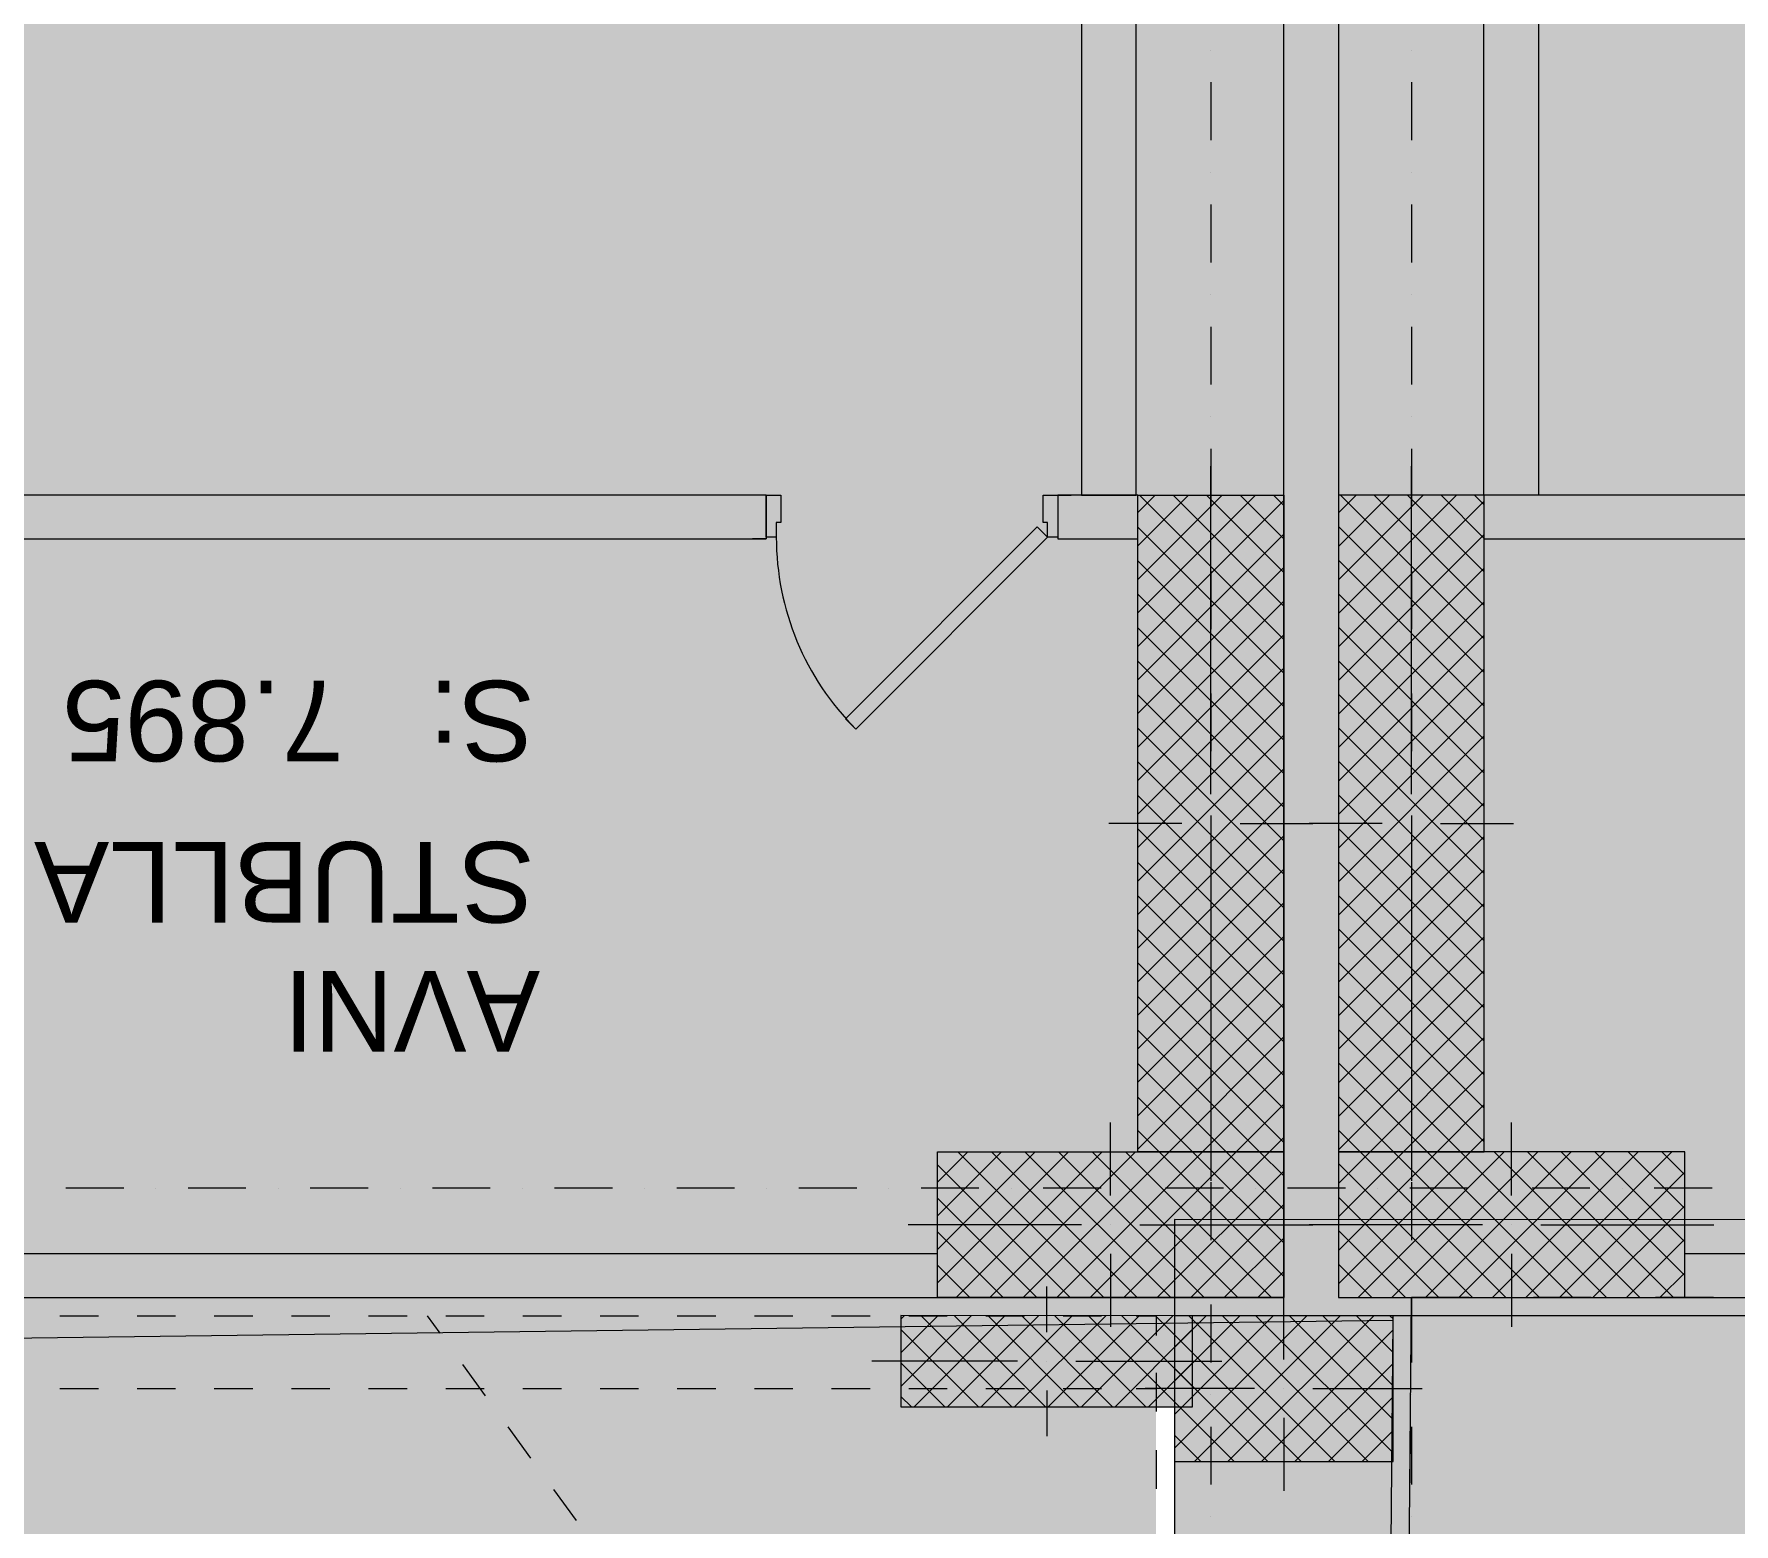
# Model space of a CAD drawing. Header units: centimetres. Extents: x -6805 to 4309, y -7338 to 617.
# Drawn here: x -3277.9 to -2811.1, y -1651.5 to -1242.6 of the extents above; entities that cross this region are included whole.
import ezdxf

# ---------------------------------------------------------------- set-up
doc = ezdxf.new("R2010")
doc.units = ezdxf.units.CM
for name, color, linetype in [('PDF_- DEPO', 7, 'Continuous'), ('PDF_- GARAZHE', 7, 'Continuous'), ('PDF_A - Muret', 7, 'Continuous'), ('PDF_A - Shtyllat', 7, 'Continuous')]:
    doc.layers.add(name, color=color, linetype=linetype)
for name, color, linetype, true_color in [('PDF_065 Möbel Einrichtung', 7, 'Continuous', 0x7f7f7f), ('PDF_2D Drafting - General', 7, 'Continuous', 0x7f7f7f), ('PDF_A - Akset', 7, 'Continuous', 0xfd4435), ('PDF_A - Pllaka Themel', 7, 'Continuous', 0x7f7f7f), ('PDF_A - Rampa', 7, 'Continuous', 0x7f7f7f), ('PDF_A1 - Bodrumi -1', 7, 'Continuous', 0x7f7f7f)]:
    doc.layers.add(name, color=color, linetype=linetype, true_color=true_color)
doc.styles.add('PDF Arial', font='')
doc.styles.get('PDF Arial').set_extended_font_data('Arial')

msp = doc.modelspace()

# ---------------------------------------------------------------- hatches: boundary and pattern name
at = {"layer": 'PDF_- DEPO', "true_color": 0xccccff, "transparency": 33554559}
for points in [[(-3360.11, -1577.36), (-3360.11, -1529.32), (-3394.14, -1529.32), (-3394.14, -1381.19), (-2974.78, -1381.19), (-2974.78, -1549.34), (-3029.83, -1549.34), (-3029.83, -1577.36)], [(-2879.7, -1549.34), (-2879.7, -1381.19), (-2426.32, -1381.19), (-2426.32, -1529.32), (-2494.38, -1529.32), (-2494.38, -1579.37), (-2824.65, -1578.26), (-2824.65, -1549.34)]]:
    msp.add_hatch(color=254, dxfattribs=at).paths.add_polyline_path(points)
at = {"layer": 'PDF_2D Drafting - General', "true_color": 0xcccccc, "transparency": 33554559}
msp.add_hatch(color=254, dxfattribs=at).paths.add_polyline_path([(-2964.77, -5006.28), (-2964.77, -1594.37), (-452.44, -1594.37), (-125.36, -3048.55), (710.84, -2860.84), (1265.75, -5333.7), (419.6, -5523.57), (200.43, -4546.93), (-2030.95, -5054.69), (-2050.79, -4966.25), (-2246.45, -4966.25), (-2237.41, -5006.28)])
at = {"layer": 'PDF_A - Muret', "true_color": 0xffffff, "transparency": 33554559}
for points in [[(-3072.86, -1369.19), (-3072.86, -1376.7), (-3074.07, -1376.7), (-3074.07, -1380.7), (-3076.86, -1380.7), (-3076.86, -1369.19)], [(-2996.8, -1369.19), (-2996.8, -1380.7), (-2999.6, -1380.7), (-2999.6, -1376.7), (-3000.8, -1376.7), (-3000.8, -1369.19)]]:
    msp.add_hatch(color=7, dxfattribs=at).paths.add_polyline_path(points)
at = {"layer": 'PDF_A - Muret', "transparency": 33554559}
msp.add_hatch(color=256, dxfattribs=at).paths.add_polyline_path([(-3360.11, -1577.36), (-3029.83, -1577.36), (-3029.83, -1589.37), (-2934.75, -1589.37), (-2934.75, -1589.37), (-3360.11, -1589.37)])
at = {"layer": 'PDF_A - Pllaka Themel', "true_color": 0xd5d5d5, "transparency": 33554559}
h = msp.add_hatch(color=254, dxfattribs=at)
h.paths.add_polyline_path([(-5581.92, -878.77), (-5581.92, -838.74), (-5656.99, -838.74), (-5656.99, -378.27), (-5641.97, -378.27), (-5641.97, 287.29), (-2884.66, 287.29), (-432.6, 287.29), (-419.79, 287.29), (978.3, 287.29), (978.3, -308.22), (1644.1, -308.22), (1644.1, -1142.36), (931.04, -1302.36), (1552.22, -1164.4), (1863.25, -2555.08), (1863.27, -2555.07), (2158.71, -3867.26), (2155.22, -3868.03), (2646.93, -6059.23), (2017.8, -6200.41), (2017.67, -6199.86), (-1597.03, -7011.01), (-1702.67, -6540.31), (-1846.28, -6572.52), (-1976.98, -6060.13), (-1982.53, -5964.43), (-1838.96, -5932.29), (-2055.74, -4966.25), (-2419.29, -4966.25), (-2929.7, -4966.25), (-2929.7, -2144.79), (-2909.68, -2144.79), (-2904.73, -1595.67), (-4731.2, -1619.36), (-4671.15, -1619.36), (-4671.15, -2159.83), (-5099.03, -2159.81), (-5102.54, -2159.76), (-5106.05, -2159.61), (-5109.55, -2159.37), (-5113.04, -2159.02), (-5116.52, -2158.59), (-5119.99, -2158.04), (-5123.44, -2157.41), (-5126.87, -2156.67), (-5130.27, -2155.85), (-5133.66, -2154.92), (-5137.02, -2153.9), (-5140.35, -2152.79), (-5143.64, -2151.59), (-5146.9, -2150.29), (-5150.13, -2148.9), (-5153.31, -2147.42), (-5156.45, -2145.85), (-5159.54, -2144.2), (-5162.59, -2142.46), (-5165.59, -2140.63), (-5168.53, -2138.72), (-5171.42, -2136.74), (-5174.26, -2134.66), (-5177.03, -2132.51), (-5179.74, -2130.29), (-5182.39, -2127.99), (-5184.97, -2125.61), (-5187.49, -2123.17), (-5189.94, -2120.65), (-5192.31, -2118.06), (-5194.61, -2115.42), (-5196.84, -2112.71), (-5198.99, -2109.93), (-5201.06, -2107.1), (-5203.05, -2104.21), (-5204.96, -2101.26), (-5206.78, -2098.27), (-5208.52, -2095.21), (-5210.18, -2092.12), (-5211.74, -2088.99), (-5213.22, -2085.8), (-5214.61, -2082.58), (-5215.9, -2079.32), (-5217.11, -2076.02), (-5218.22, -2072.69), (-5219.24, -2069.33), (-5220.16, -2065.95), (-5220.99, -2062.55), (-5221.72, -2059.11), (-5222.36, -2055.66), (-5222.9, -2052.19), (-5223.34, -2048.71), (-5223.69, -2045.22), (-5223.93, -2041.71), (-5224.08, -2038.21), (-5224.13, -2034.71), (-5224.12, -1589.37), (-5276.67, -1564.36), (-5842.14, -1564.36), (-5842.14, -878.77)])
h.paths.add_polyline_path([(-1884.8, -2746.4), (-1725.78, -2754.1), (-263.28, -2617.91), (-272.05, -2578.85), (-296.78, -2580.25), (-343.47, -2075.77), (-1348.13, -2129.78), (-1534.78, -2147.18), (-1533.4, -2162.02), (-1836.78, -2167.48), (-1836.78, -2147.45), (-1876.81, -2147.45), (-1876.81, -2187.49), (-1531.07, -2187.03), (-1493.33, -2681.24), (-1884.8, -2706.36)])
h.paths.add_polyline_path([(-452.61, -1589.37), (-91.92, -1583.39), (-92.31, -1174.02), (283, -1174.02), (283, -828.73), (-419.79, -828.73), (-427.6, -828.73), (-452.61, -828.73)])
h.paths.add_polyline_path([(413.21, -3713.81), (401.11, -3715.64), (389.02, -3717.55), (376.94, -3719.54), (364.87, -3721.61), (352.83, -3723.77), (340.79, -3726.01), (328.77, -3728.32), (316.77, -3730.71), (304.78, -3733.18)])
at = {"layer": 'PDF_A - Pllaka Themel', "true_color": 0xbfbfbf, "transparency": 33554559}
h = msp.add_hatch(color=9, dxfattribs=at)
h.paths.add_polyline_path([(-5637.01, -378.27), (-5637.01, -315.22), (-447.66, -308.19), (-447.66, -308.22), (963.52, -308.22), (963.52, -763.68), (936, -763.68), (936, -863.76), (963.52, -863.76), (964.76, -1337.14), (925.69, -1345.91), (892.3, -1353.4), (988.45, -1782.56), (1104.37, -2300.85), (1195.01, -2706.12), (1170.59, -2711.59), (1193.36, -2813.05), (1455.74, -3983.06), (1827.47, -5638.02), (1828.36, -5640.74), (1829.15, -5643.5), (1829.85, -5646.27), (1830.45, -5649.07), (1830.96, -5651.88), (1831.36, -5654.72), (1831.66, -5657.56), (1831.87, -5660.41), (1831.97, -5663.28), (1831.97, -5666.14), (1831.89, -5669), (1831.69, -5671.85), (1831.39, -5674.7), (1831, -5677.54), (1830.51, -5680.35), (1829.92, -5683.16), (1829.24, -5685.93), (1828.46, -5688.68), (1827.57, -5691.41), (1826.6, -5694.1), (1825.54, -5696.75), (1824.38, -5699.37), (1823.12, -5701.94), (1821.78, -5704.47), (1820.36, -5706.95), (1818.84, -5709.39), (1817.26, -5711.76), (1815.57, -5714.08), (1813.81, -5716.34), (1811.98, -5718.54), (1810.07, -5720.67), (1808.09, -5722.73), (1806.03, -5724.72), (1803.91, -5726.64), (1801.72, -5728.48), (1799.47, -5730.25), (1797.16, -5731.93), (1794.79, -5733.54), (1792.36, -5735.06), (1789.88, -5736.5), (1787.36, -5737.84), (1784.8, -5739.1), (1782.18, -5740.27), (1779.53, -5741.34), (1776.84, -5742.32), (-1865.84, -6559.76), (-1972.03, -6060.13), (1187.39, -5351.16), (1189.51, -5350.66), (1191.61, -5350.07), (1193.68, -5349.39), (1195.73, -5348.62), (1197.73, -5347.75), (1199.69, -5346.8), (1201.61, -5345.77), (1203.49, -5344.64), (1205.3, -5343.44), (1207.07, -5342.15), (1208.77, -5340.79), (1210.42, -5339.35), (1212, -5337.85), (1213.51, -5336.27), (1214.94, -5334.62), (1216.3, -5332.92), (1217.59, -5331.15), (1218.79, -5329.34), (1219.92, -5327.46), (1220.96, -5325.54), (1221.91, -5323.58), (1222.78, -5321.58), (1223.55, -5319.53), (1224.23, -5317.46), (1224.82, -5315.36), (1225.32, -5313.24), (1225.72, -5311.09), (1226.02, -5308.93), (1226.23, -5306.75), (1226.34, -5304.58), (1226.35, -5302.4), (1226.28, -5300.21), (1226.1, -5298.04), (1225.82, -5295.88), (1225.45, -5293.73), (1224.97, -5291.59), (967.71, -4147.99), (967.16, -4145.82), (966.5, -4143.68), (965.76, -4141.58), (964.92, -4139.51), (963.99, -4137.47), (962.97, -4135.49), (961.86, -4133.55), (960.67, -4131.65), (959.39, -4129.82), (958.04, -4128.05), (956.6, -4126.34), (955.09, -4124.68), (953.5, -4123.11), (951.86, -4121.6), (950.14, -4120.18), (948.36, -4118.82), (946.52, -4117.55), (944.63, -4116.36), (942.68, -4115.26), (940.7, -4114.24), (938.66, -4113.31), (936.59, -4112.48), (934.48, -4111.74), (932.34, -4111.1), (930.17, -4110.55), (927.98, -4110.1), (925.78, -4109.75), (923.56, -4109.49), (921.33, -4109.34), (919.09, -4109.28), (916.86, -4109.32), (914.63, -4109.47), (912.41, -4109.71), (910.2, -4110.05), (908.01, -4110.49), (526.4, -4196.13), (467.81, -4209.28), (455.58, -4213.1), (443.37, -4217.02), (431.2, -4221.04), (419.06, -4225.14), (406.95, -4229.34), (394.87, -4233.64), (382.82, -4238.02), (370.82, -4242.51), (358.84, -4247.08), (346.9, -4251.74), (335, -4256.5), (323.13, -4261.35), (311.3, -4266.29), (299.52, -4271.32), (287.76, -4276.44), (276.06, -4281.65), (264.38, -4286.96), (252.76, -4292.35), (241.17, -4297.83), (229.62, -4303.41), (218.13, -4309.06), (206.67, -4314.81), (195.26, -4320.65), (183.89, -4326.58), (172.57, -4332.6), (161.3, -4338.69), (150.07, -4344.88), (138.9, -4351.16), (127.76, -4357.52), (116.69, -4363.96), (105.66, -4370.49), (94.67, -4377.1), (83.75, -4383.8), (72.87, -4390.59), (62.05, -4397.46), (51.28, -4404.41), (40.57, -4411.44), (29.91, -4418.56), (19.3, -4425.76), (8.75, -4433.04), (-1.74, -4440.41), (-13.44, -4447.77), (-25.18, -4455.07), (-36.98, -4462.26), (-48.83, -4469.39), (-60.73, -4476.42), (-72.67, -4483.38), (-84.67, -4490.25), (-96.72, -4497.03), (-108.81, -4503.72), (-120.96, -4510.33), (-133.14, -4516.85), (-145.38, -4523.29), (-157.66, -4529.64), (-169.99, -4535.9), (-182.35, -4542.07), (-194.77, -4548.16), (-207.22, -4554.16), (-219.72, -4560.06), (-232.26, -4565.88), (-244.84, -4571.62), (-257.46, -4577.25), (-270.12, -4582.81), (-282.82, -4588.26), (-295.56, -4593.64), (-308.33, -4598.91), (-321.15, -4604.1), (-333.99, -4609.2), (-346.88, -4614.21), (-359.81, -4619.12), (-372.76, -4623.95), (-385.74, -4628.67), (-398.77, -4633.31), (-411.82, -4637.86), (-424.92, -4642.31), (-438.03, -4646.67), (-451.18, -4650.93), (-464.37, -4655.11), (-477.57, -4659.18), (-490.81, -4663.17), (-2040.76, -5010.98), (-2050.79, -4966.25), (-2414.34, -4966.25), (-2414.34, -4749.36), (-2414.57, -2387.78), (-2414.58, -2276.48), (-2415.05, -2272.78), (-2415.63, -2269.1), (-2416.31, -2265.43), (-2417.08, -2261.78), (-2417.93, -2258.14), (-2418.89, -2254.54), (-2419.94, -2250.96), (-2421.09, -2247.41), (-2422.32, -2243.88), (-2423.65, -2240.39), (-2425.06, -2236.94), (-2426.57, -2233.53), (-2428.15, -2230.15), (-2429.84, -2226.82), (-2431.6, -2223.53), (-2433.45, -2220.29), (-2435.38, -2217.11), (-2437.39, -2213.97), (-2439.5, -2210.88), (-2441.67, -2207.85), (-2443.93, -2204.87), (-2446.26, -2201.96), (-2448.66, -2199.11), (-2451.13, -2196.32), (-2453.69, -2193.59), (-2456.31, -2190.94), (-2459, -2188.35), (-2461.74, -2185.84), (-2464.57, -2183.38), (-2467.45, -2181.02), (-2470.39, -2178.72), (-2473.38, -2176.5), (-2476.44, -2174.36), (-2479.55, -2172.3), (-2482.72, -2170.32), (-2485.93, -2168.43), (-2489.19, -2166.61), (-2492.5, -2164.89), (-2495.85, -2163.24), (-2499.24, -2161.69), (-2502.68, -2160.23), (-2506.15, -2158.85), (-2509.65, -2157.57), (-2513.18, -2156.38), (-2904.72, -2164.81), (-2899.72, -1589.37), (-2414.31, -1589.37), (-2414.31, -828.73), (-4726.25, -828.73), (-4726.25, -1619.36), (-5219.16, -1619.35), (-5219.16, -2036.14), (-5219.17, -2034.71), (-5219.16, -1589.37), (-5271.71, -1564.36), (-5253.39, -1564.36), (-5253.39, -878.77), (-5576.97, -878.77), (-5576.97, -838.74), (-5652.02, -838.74), (-5652.02, -378.27)])
h.paths.add_polyline_path([(-1883.87, -1589.37), (-1863.84, -1589.37), (-1863.84, -1634.38), (-1863.88, -1634.38), (-1863.88, -2147.18), (-1836.55, -2147.45), (-1871.85, -2147.45), (-1871.85, -2187.49), (-1831.82, -2187.43), (-1831.82, -2147.5), (-1529.51, -2150.6), (-1526.54, -2182.48), (-1488.38, -2681.24), (-1718.52, -2706.37), (-1879.85, -2706.36), (-1879.85, -2746.4), (-1720.83, -2754.1), (-221.28, -2598.22), (-135.83, -2979.09), (-1425.42, -3268.45), (-1880.43, -3268.45), (-1873.52, -4356.82), (-1873.76, -4358.94), (-1873.89, -4361.07), (-1873.93, -4363.2), (-1873.88, -4365.33), (-1873.71, -4367.46), (-1873.46, -4369.58), (-1873.11, -4371.68), (-1872.67, -4373.76), (-1872.13, -4375.84), (-1871.5, -4377.87), (-1870.77, -4379.88), (-1869.95, -4381.85), (-1869.05, -4383.78), (-1868.06, -4385.67), (-1866.97, -4387.5), (-1865.81, -4389.3), (-1864.58, -4391.03), (-1863.26, -4392.71), (-1861.87, -4394.32), (-1860.39, -4395.87), (-1858.86, -4397.35), (-1857.26, -4398.76), (-1855.59, -4400.1), (-1853.87, -4401.36), (-1852.09, -4402.54), (-1850.27, -4403.63), (-1848.39, -4404.64), (-1846.46, -4405.56), (-1844.51, -4406.4), (-1842.5, -4407.15), (-1840.47, -4407.79), (-1838.41, -4408.35), (-1836.33, -4408.82), (-1834.23, -4409.19), (-1832.12, -4409.47), (-1829.99, -4409.65), (-1827.86, -4409.72), (-1825.73, -4409.7), (-1823.6, -4409.59), (-1821.48, -4409.38), (-1819.37, -4409.07), (-657.92, -4148.44), (-657.8, -4148.96), (-640.87, -4142.08), (-623.98, -4135.12), (-607.12, -4128.08), (-590.3, -4120.94), (-573.52, -4113.7), (-556.78, -4106.38), (-540.08, -4098.97), (-523.41, -4091.48), (-506.79, -4083.89), (-490.21, -4076.22), (-473.66, -4068.46), (-457.17, -4060.61), (-440.7, -4052.67), (-424.29, -4044.65), (-407.92, -4036.54), (-391.58, -4028.34), (-375.3, -4020.05), (-359.06, -4011.68), (-342.86, -4003.22), (-326.71, -3994.68), (-310.6, -3986.05), (-294.54, -3977.33), (-278.53, -3968.52), (-262.57, -3959.64), (-246.65, -3950.67), (-230.77, -3941.62), (-214.95, -3932.48), (-199.18, -3923.26), (-183.46, -3913.95), (-171.76, -3907.67), (-160.01, -3901.48), (-148.21, -3895.39), (-136.38, -3889.37), (-124.5, -3883.45), (-112.58, -3877.6), (-100.62, -3871.85), (-88.61, -3866.18), (-76.56, -3860.6), (-64.48, -3855.1), (-52.35, -3849.7), (-40.19, -3844.39), (-27.98, -3839.16), (-15.74, -3834.02), (-3.46, -3828.97), (8.86, -3824), (21.21, -3819.14), (33.59, -3814.35), (46.01, -3809.67), (58.47, -3805.06), (70.95, -3800.56), (83.47, -3796.14), (96.03, -3791.81), (108.6, -3787.57), (121.22, -3783.42), (133.86, -3779.37), (146.53, -3775.41), (159.23, -3771.54), (171.96, -3767.76), (184.72, -3764.08), (197.49, -3760.49), (210.3, -3756.99), (223.14, -3753.59), (235.99, -3750.28), (248.88, -3747.06), (261.78, -3743.94), (274.7, -3740.9), (287.65, -3737.97), (300.62, -3735.12), (313.61, -3732.38), (326.61, -3729.72), (339.65, -3727.16), (352.69, -3724.7), (365.76, -3722.33), (378.83, -3720.06), (391.93, -3717.88), (405.04, -3715.79), (418.17, -3713.81), (787.26, -3630.98), (789.38, -3630.46), (791.47, -3629.84), (793.53, -3629.14), (795.57, -3628.34), (797.56, -3627.45), (799.52, -3626.48), (801.42, -3625.43), (803.29, -3624.3), (805.1, -3623.08), (806.86, -3621.79), (808.55, -3620.42), (810.19, -3618.97), (811.77, -3617.46), (813.27, -3615.88), (814.71, -3614.24), (816.07, -3612.54), (817.36, -3610.77), (818.57, -3608.95), (819.69, -3607.09), (820.73, -3605.17), (821.69, -3603.21), (822.57, -3601.21), (823.36, -3599.18), (824.06, -3597.11), (824.66, -3595.01), (825.17, -3592.89), (825.6, -3590.75), (825.93, -3588.6), (826.16, -3586.43), (826.3, -3584.25), (826.34, -3582.06), (826.3, -3579.89), (826.14, -3577.71), (825.91, -3575.54), (825.57, -3573.38), (825.14, -3571.24), (681.41, -2927.91), (734.37, -2916.03), (711.61, -2814.58), (658.74, -2826.44), (287.95, -1174.02), (287.95, -828.73), (-447.66, -828.73), (-1883.87, -828.73)])

# ---------------------------------------------------------------- linework, layer by layer
at = {"layer": 'PDF_- GARAZHE', "color": 254, "true_color": 0xccccff, "transparency": 33554559}
for points in [[(-3340.51, -1369.19), (-3340.51, -828.73), (-2919.73, -1369.19), (-2919.73, -828.73)], [(-2919.73, -1369.19), (-2919.73, -828.73), (-2414.31, -1369.19), (-2414.31, -828.73)]]:
    msp.add_solid(points, dxfattribs=at)
at = {"layer": 'PDF_065 Möbel Einrichtung', "lineweight": 0}
for points in [[(-2990.28, -828.73), (-2990.28, -1369.19)], [(-2975.27, -1369.19), (-2975.27, -828.73)], [(-2879.83, -1369.19), (-2879.83, -828.73)], [(-2864.82, -828.73), (-2864.82, -1369.19)], [(-2990.28, -1369.19), (-2975.27, -1369.19)], [(-2864.82, -1369.19), (-2879.83, -1369.19)]]:
    msp.add_lwpolyline(points, dxfattribs=at)
at = {"layer": 'PDF_065 Möbel Einrichtung', "color": 7, "true_color": 0xffffff, "transparency": 33554559}
for points in [[(-2975.27, -828.73), (-2975.27, -1369.19), (-2990.28, -828.73), (-2990.28, -1369.19)], [(-2879.83, -828.73), (-2864.82, -828.73), (-2879.83, -1369.19), (-2864.82, -1369.19)]]:
    msp.add_solid(points, dxfattribs=at)
at = {"layer": 'PDF_2D Drafting - General', "color": 7, "lineweight": 0}
for points in [[(-452.44, -1594.37), (-2964.77, -1594.37)], [(-2964.77, -1594.37), (-2964.77, -5006.28)]]:
    msp.add_lwpolyline(points, dxfattribs=at)
at = {"layer": 'PDF_A - Akset', "lineweight": 0}
for points in [[(-2954.76, -1247.03), (-2954.76, -1247.03)], [(-2899.72, -1247.03), (-2899.72, -1247.03)], [(-2954.76, -1255.85), (-2954.76, -1271.74)], [(-2899.72, -1255.85), (-2899.72, -1271.74)], [(-2954.76, -1280.56), (-2954.76, -1280.56)], [(-2899.72, -1280.56), (-2899.72, -1280.56)], [(-2954.76, -1289.39), (-2954.76, -1305.28)], [(-2899.72, -1289.39), (-2899.72, -1305.28)], [(-2954.76, -1314.11), (-2954.76, -1314.11)], [(-2899.72, -1314.11), (-2899.72, -1314.11)], [(-2954.76, -1322.94), (-2954.76, -1338.83)], [(-2899.72, -1322.94), (-2899.72, -1338.83)], [(-2954.76, -1347.65), (-2954.76, -1347.65)], [(-2899.72, -1347.65), (-2899.72, -1347.65)], [(-2954.76, -1356.47), (-2954.76, -1372.36)], [(-2899.72, -1356.47), (-2899.72, -1372.36)], [(-2954.76, -1381.19), (-2954.76, -1381.19)], [(-2899.72, -1381.19), (-2899.72, -1381.19)], [(-2954.76, -1390.02), (-2954.76, -1405.91)], [(-2899.72, -1390.02), (-2899.72, -1405.91)], [(-2954.76, -1414.74), (-2954.76, -1414.74)], [(-2899.72, -1414.74), (-2899.72, -1414.74)], [(-2954.76, -1423.56), (-2954.76, -1439.45)], [(-2899.72, -1423.56), (-2899.72, -1439.45)], [(-2954.76, -1448.27), (-2954.76, -1448.27)], [(-2899.72, -1448.27), (-2899.72, -1448.27)], [(-2954.76, -1457.11), (-2954.76, -1472.99)], [(-2899.72, -1457.11), (-2899.72, -1472.99)], [(-2954.76, -1481.82), (-2954.76, -1481.82)], [(-2899.72, -1481.82), (-2899.72, -1481.82)], [(-2954.76, -1490.64), (-2954.76, -1506.53)], [(-2899.72, -1490.64), (-2899.72, -1506.53)], [(-2954.76, -1515.36), (-2954.76, -1515.36)], [(-2899.72, -1515.36), (-2899.72, -1515.36)], [(-2954.76, -1524.18), (-2954.76, -1540.07)], [(-2899.72, -1524.18), (-2899.72, -1540.07)], [(-2954.76, -1548.9), (-2954.76, -1548.9)], [(-2899.72, -1548.9), (-2899.72, -1548.9)], [(-2954.76, -1557.73), (-2954.76, -1573.62)], [(-2899.72, -1557.73), (-2899.72, -1573.62)], [(-3253.21, -1559.35), (-3269.1, -1559.35)], [(-3244.38, -1559.35), (-3244.38, -1559.35)], [(-3219.66, -1559.35), (-3235.56, -1559.35)], [(-3210.84, -1559.35), (-3210.84, -1559.35)], [(-3186.13, -1559.35), (-3202.02, -1559.35)], [(-3177.3, -1559.35), (-3177.3, -1559.35)], [(-3152.59, -1559.35), (-3168.47, -1559.35)], [(-3143.76, -1559.35), (-3143.76, -1559.35)], [(-3119.04, -1559.35), (-3134.93, -1559.35)], [(-3110.22, -1559.35), (-3110.22, -1559.35)], [(-3085.5, -1559.35), (-3101.38, -1559.35)], [(-3076.67, -1559.35), (-3076.67, -1559.35)], [(-3051.96, -1559.35), (-3067.85, -1559.35)], [(-3043.13, -1559.35), (-3043.13, -1559.35)], [(-3018.42, -1559.35), (-3034.31, -1559.35)], [(-3009.59, -1559.35), (-3009.59, -1559.35)], [(-2984.87, -1559.35), (-3000.76, -1559.35)], [(-2976.05, -1559.35), (-2976.05, -1559.35)], [(-2951.33, -1559.35), (-2967.22, -1559.35)], [(-2942.51, -1559.35), (-2942.51, -1559.35)], [(-2917.79, -1559.35), (-2933.68, -1559.35)], [(-2908.96, -1559.35), (-2908.96, -1559.35)], [(-2884.25, -1559.35), (-2900.14, -1559.35)], [(-2875.42, -1559.35), (-2875.42, -1559.35)], [(-2850.71, -1559.35), (-2866.59, -1559.35)], [(-2841.88, -1559.35), (-2841.88, -1559.35)], [(-2817.16, -1559.35), (-2833.05, -1559.35)], [(-2954.76, -1582.44), (-2954.76, -1582.44)], [(-2899.72, -1582.44), (-2899.72, -1582.44)], [(-2954.76, -1591.27), (-2954.76, -1607.16)], [(-2899.72, -1591.27), (-2899.72, -1607.16)], [(-2954.76, -1615.98), (-2954.76, -1615.98)], [(-2899.72, -1615.98), (-2899.72, -1615.98)], [(-2954.76, -1624.82), (-2954.76, -1640.7)], [(-2899.72, -1624.82), (-2899.72, -1640.7)], [(-2954.76, -1649.53), (-2954.76, -1649.53)], [(-2899.72, -1649.53), (-2899.72, -1649.53)]]:
    msp.add_lwpolyline(points, dxfattribs=at)
at = {"layer": 'PDF_A - Akset', "color": 21, "lineweight": 0, "true_color": 0xff9955}
for points in [[(-2899.72, -1589.37), (-2899.87, -1606.7)], [(-2883.86, -1589.37), (-2899.72, -1589.37)], [(-2875.04, -1589.37), (-2875.04, -1589.37)], [(-2850.32, -1589.37), (-2866.21, -1589.37)], [(-2841.49, -1589.37), (-2841.49, -1589.37)], [(-2816.78, -1589.37), (-2832.67, -1589.37)], [(-2899.95, -1615.53), (-2899.95, -1615.53)], [(-2900.03, -1624.36), (-2900.18, -1640.25)], [(-2900.25, -1649.07), (-2900.25, -1649.07)]]:
    msp.add_lwpolyline(points, dxfattribs=at)
at = {"layer": 'PDF_A - Muret', "lineweight": 0}
for points in [[(-3076.86, -1369.19), (-3695.39, -1369.19)], [(-3076.86, -1369.19), (-3080.57, -1369.19)], [(-3076.86, -1369.19), (-3076.86, -1380.7)], [(-2996.8, -1369.19), (-2993.1, -1369.19)], [(-2996.8, -1369.19), (-2996.8, -1380.7)], [(-2974.78, -1369.19), (-2996.8, -1369.19)], [(-2548.66, -1369.19), (-2879.7, -1369.19)], [(-3394.14, -1381.19), (-3076.86, -1381.19)], [(-3076.86, -1381.19), (-3080.57, -1381.19)], [(-3076.86, -1380.7), (-3076.86, -1381.19)], [(-2996.8, -1380.7), (-2996.8, -1381.19)], [(-2996.8, -1381.19), (-2993.1, -1381.19)], [(-2996.8, -1381.19), (-2974.78, -1381.19)], [(-2879.7, -1381.19), (-2548.66, -1381.19)], [(-3029.83, -1577.36), (-3360.11, -1577.36)], [(-2494.38, -1577.36), (-2824.65, -1577.36)], [(-3360.11, -1589.37), (-2934.75, -1589.37)], [(-2824.65, -1589.37), (-2494.38, -1589.37)]]:
    msp.add_lwpolyline(points, dxfattribs=at)
at = {"layer": 'PDF_A - Muret', "color": 8, "lineweight": 0, "true_color": 0x7f7f7f}
for points in [[(-3076.86, -1369.19), (-3080.57, -1369.19)], [(-3076.86, -1369.19), (-3080.57, -1369.19)], [(-3076.86, -1380.7), (-3076.86, -1369.19)], [(-3076.86, -1369.19), (-3072.86, -1369.19)], [(-3076.86, -1369.19), (-3076.86, -1380.7)], [(-3076.86, -1369.19), (-3076.86, -1380.7)], [(-3072.86, -1369.19), (-3072.86, -1376.7)], [(-3000.8, -1376.7), (-3000.8, -1369.19)], [(-3000.8, -1369.19), (-2996.8, -1369.19)], [(-2996.8, -1369.19), (-2996.8, -1380.7)], [(-2996.8, -1369.19), (-2996.8, -1380.7)], [(-2996.8, -1369.19), (-2996.8, -1380.7)], [(-2996.8, -1369.19), (-2993.1, -1369.19)], [(-2996.8, -1369.19), (-2993.1, -1369.19)], [(-3072.86, -1376.7), (-3074.07, -1376.7)], [(-3074.07, -1376.7), (-3074.07, -1380.7)], [(-2999.6, -1376.7), (-3000.8, -1376.7)], [(-2999.6, -1380.7), (-2999.6, -1376.7)], [(-3076.86, -1381.19), (-3080.57, -1381.19)], [(-3076.86, -1381.19), (-3080.57, -1381.19)], [(-3074.07, -1380.7), (-3076.86, -1380.7)], [(-3076.86, -1380.7), (-3076.86, -1381.19)], [(-3076.86, -1380.7), (-3076.86, -1381.19)], [(-3002.44, -1377.87), (-3055.08, -1430.52)], [(-3052.26, -1433.35), (-2999.6, -1380.7)], [(-2999.6, -1380.7), (-3002.44, -1377.87)], [(-2996.8, -1380.7), (-2999.6, -1380.7)], [(-2996.8, -1380.7), (-2996.8, -1381.19)], [(-2996.8, -1380.7), (-2996.8, -1381.19)], [(-2996.8, -1381.19), (-2993.1, -1381.19)], [(-2996.8, -1381.19), (-2993.1, -1381.19)], [(-3055.08, -1430.52), (-3052.26, -1433.35)]]:
    msp.add_lwpolyline(points, dxfattribs=at)
msp.add_arc((-2999.57, -1380.68), 74.5, 180.0138, 224.9908, dxfattribs=at)
at = {"layer": 'PDF_A - Muret', "transparency": 33554559}
for points in [[(-3076.86, -1369.19), (-3076.86, -1381.19), (-3695.39, -1369.19), (-3695.39, -1381.19)], [(-2996.8, -1369.19), (-2974.78, -1369.19), (-2996.8, -1381.19), (-2974.78, -1381.19)], [(-2879.7, -1369.19), (-2548.66, -1369.19), (-2879.7, -1381.19), (-2548.66, -1381.19)], [(-2824.65, -1589.37), (-2824.65, -1577.36), (-2494.38, -1589.37), (-2494.38, -1577.36)]]:
    msp.add_solid(points, dxfattribs=at)
at = {"layer": 'PDF_A - Muret', "color": 7, "true_color": 0xffffff, "transparency": 33554559}
msp.add_solid([(-3052.26, -1433.35), (-3055.08, -1430.52), (-2999.6, -1380.7), (-3002.44, -1377.87)], dxfattribs=at)
at = {"layer": 'PDF_A - Pllaka Themel', "lineweight": 0}
for points in [[(-2919.73, 312.31), (-2919.73, -1589.37)], [(-452.44, -1568), (-2964.77, -1567.96)], [(-2964.77, -1567.96), (-2964.77, -4979.91)], [(-2919.73, -1589.37), (-462.67, -1589.37)], [(-2904.72, -2164.81), (-2899.72, -1589.37)], [(-2899.72, -1589.37), (-2414.31, -1589.37)], [(-2904.73, -1595.67), (-4731.2, -1619.36)], [(-2909.68, -2144.79), (-2904.73, -1595.67)]]:
    msp.add_lwpolyline(points, dxfattribs=at)
at = {"layer": 'PDF_A - Pllaka Themel', "color": 7, "true_color": 0xffffff, "transparency": 33554559}
msp.add_solid([(-2919.73, -1589.37), (-2919.73, 312.31), (-462.67, -1589.37), (-462.67, 312.31)], dxfattribs=at)
at = {"layer": 'PDF_A - Rampa', "lineweight": 0}
for points in [[(-3270.74, -1594.34), (-3260.15, -1594.34)], [(-3249.56, -1594.34), (-3238.96, -1594.34)], [(-3228.36, -1594.34), (-3217.77, -1594.34)], [(-3207.18, -1594.34), (-3196.59, -1594.34)], [(-3186, -1594.34), (-3175.4, -1594.34)], [(-3169.95, -1594.34), (-3166.43, -1599.17)], [(-3164.81, -1594.34), (-3154.22, -1594.34)], [(-3143.63, -1594.34), (-3133.04, -1594.34)], [(-3122.44, -1594.34), (-3111.85, -1594.34)], [(-3101.26, -1594.34), (-3090.67, -1594.34)], [(-3080.08, -1594.34), (-3069.49, -1594.34)], [(-3058.89, -1594.34), (-3048.3, -1594.34)], [(-3037.71, -1594.34), (-3027.12, -1594.34)], [(-3016.53, -1594.34), (-3005.93, -1594.34)], [(-2995.34, -1594.34), (-2984.75, -1594.34)], [(-2975.24, -1594.34), (-2969.78, -1594.34)], [(-2969.78, -1594.34), (-2969.78, -1599.81)], [(-3160.19, -1607.74), (-3153.96, -1616.31)], [(-2969.78, -1610.06), (-2969.78, -1620.65)], [(-3270.74, -1614.36), (-3260.15, -1614.36)], [(-3270.74, -1614.36), (-3260.15, -1614.36)], [(-3249.56, -1614.36), (-3238.96, -1614.36)], [(-3249.56, -1614.36), (-3238.96, -1614.36)], [(-3228.36, -1614.36), (-3217.77, -1614.36)], [(-3228.36, -1614.36), (-3217.77, -1614.36)], [(-3207.18, -1614.36), (-3196.59, -1614.36)], [(-3207.18, -1614.36), (-3196.59, -1614.36)], [(-3186, -1614.36), (-3175.4, -1614.36)], [(-3186, -1614.36), (-3175.4, -1614.36)], [(-3164.81, -1614.36), (-3154.22, -1614.36)], [(-3164.81, -1614.36), (-3154.22, -1614.36)], [(-3143.63, -1614.36), (-3133.04, -1614.36)], [(-3143.63, -1614.36), (-3133.04, -1614.36)], [(-3122.44, -1614.36), (-3111.85, -1614.36)], [(-3122.44, -1614.36), (-3111.85, -1614.36)], [(-3101.26, -1614.36), (-3090.67, -1614.36)], [(-3101.26, -1614.36), (-3090.67, -1614.36)], [(-3080.08, -1614.36), (-3069.49, -1614.36)], [(-3080.08, -1614.36), (-3069.49, -1614.36)], [(-3058.89, -1614.36), (-3048.3, -1614.36)], [(-3058.89, -1614.36), (-3048.3, -1614.36)], [(-3037.71, -1614.36), (-3027.12, -1614.36)], [(-3037.71, -1614.36), (-3027.12, -1614.36)], [(-3016.53, -1614.36), (-3005.93, -1614.36)], [(-3016.53, -1614.36), (-3005.93, -1614.36)], [(-2995.34, -1614.36), (-2984.75, -1614.36)], [(-2995.34, -1614.36), (-2984.75, -1614.36)], [(-2975.24, -1614.36), (-2969.78, -1614.36)], [(-2975.24, -1614.36), (-2969.78, -1614.36)], [(-3147.74, -1624.87), (-3141.51, -1633.44)], [(-2969.78, -1631.24), (-2969.78, -1641.84)], [(-3135.27, -1642.01), (-3129.04, -1650.57)]]:
    msp.add_lwpolyline(points, dxfattribs=at)
at = {"layer": 'PDF_A - Rampa', "color": 7, "true_color": 0xffffff, "transparency": 33554559}
msp.add_solid([(-4726.25, -1594.34), (-2969.78, -1594.34), (-4726.25, -2144.8), (-2969.78, -2144.8)], dxfattribs=at)
at = {"layer": 'PDF_A - Shtyllat', "lineweight": 0}
for points in [[(-2954.76, -1451.26), (-2954.76, -1361.18)], [(-2899.72, -1451.26), (-2899.72, -1361.18)], [(-2974.78, -1401.47), (-2942.49, -1369.19)], [(-2974.78, -1392.28), (-2951.69, -1369.19)], [(-2974.78, -1383.08), (-2960.89, -1369.19)], [(-2974.78, -1373.88), (-2970.09, -1369.19)], [(-2974.78, -1369.19), (-2934.75, -1369.19)], [(-2974.78, -1549.34), (-2974.78, -1369.19)], [(-2974.78, -1410.68), (-2934.75, -1370.64)], [(-2934.75, -1408.79), (-2974.34, -1369.19)], [(-2934.75, -1399.58), (-2965.15, -1369.19)], [(-2934.75, -1390.38), (-2955.94, -1369.19)], [(-2934.75, -1381.18), (-2946.74, -1369.19)], [(-2934.75, -1371.98), (-2937.54, -1369.19)], [(-2934.75, -1369.19), (-2934.75, -1549.34)], [(-2919.73, -1401.64), (-2887.29, -1369.19)], [(-2919.73, -1392.43), (-2896.49, -1369.19)], [(-2919.73, -1383.23), (-2905.69, -1369.19)], [(-2919.73, -1374.03), (-2914.89, -1369.19)], [(-2879.7, -1369.19), (-2919.73, -1369.19)], [(-2919.73, -1369.19), (-2919.73, -1549.34)], [(-2919.73, -1410.83), (-2879.7, -1370.8)], [(-2879.7, -1408.62), (-2919.15, -1369.19)], [(-2879.7, -1399.43), (-2909.94, -1369.19)], [(-2879.7, -1390.23), (-2900.74, -1369.19)], [(-2879.7, -1381.03), (-2891.54, -1369.19)], [(-2879.7, -1371.83), (-2882.34, -1369.19)], [(-2879.7, -1549.34), (-2879.7, -1369.19)], [(-2934.75, -1417.98), (-2974.78, -1377.95)], [(-2974.78, -1419.88), (-2934.75, -1379.84)], [(-2879.7, -1417.83), (-2919.73, -1377.8)], [(-2919.73, -1420.03), (-2879.7, -1380)], [(-2934.75, -1427.18), (-2974.78, -1387.15)], [(-2974.78, -1429.08), (-2934.75, -1389.05)], [(-2879.7, -1427.03), (-2919.73, -1386.99)], [(-2919.73, -1429.23), (-2879.7, -1389.2)], [(-2934.75, -1436.39), (-2974.78, -1396.35)], [(-2974.78, -1438.28), (-2934.75, -1398.24)], [(-2879.7, -1436.23), (-2919.73, -1396.2)], [(-2919.73, -1438.43), (-2879.7, -1398.4)], [(-2934.75, -1445.58), (-2974.78, -1405.55)], [(-2974.78, -1447.47), (-2934.75, -1407.45)], [(-2879.7, -1445.43), (-2919.73, -1405.39)], [(-2919.73, -1447.64), (-2879.7, -1407.6)], [(-2934.75, -1454.79), (-2974.78, -1414.75)], [(-2974.78, -1456.68), (-2934.75, -1416.65)], [(-2879.7, -1454.63), (-2919.73, -1414.6)], [(-2919.73, -1456.83), (-2879.7, -1416.8)], [(-2934.75, -1463.98), (-2974.78, -1423.95)], [(-2974.78, -1465.88), (-2934.75, -1425.84)], [(-2879.7, -1463.83), (-2919.73, -1423.8)], [(-2919.73, -1466.03), (-2879.7, -1426)], [(-2934.75, -1473.18), (-2974.78, -1433.15)], [(-2974.78, -1475.08), (-2934.75, -1435.05)], [(-2879.7, -1473.03), (-2919.73, -1432.99)], [(-2919.73, -1475.24), (-2879.7, -1435.2)], [(-2934.75, -1482.39), (-2974.78, -1442.35)], [(-2974.78, -1484.28), (-2934.75, -1444.24)], [(-2879.7, -1482.23), (-2919.73, -1442.2)], [(-2919.73, -1484.43), (-2879.7, -1444.4)], [(-2879.7, -1491.43), (-2919.73, -1451.39)], [(-2934.75, -1491.58), (-2974.78, -1451.55)], [(-2974.78, -1493.48), (-2934.75, -1453.45)], [(-2919.73, -1493.64), (-2879.7, -1453.6)], [(-2962.77, -1459.26), (-2982.79, -1459.26)], [(-2934.75, -1500.79), (-2974.78, -1460.75)], [(-2954.76, -1459.26), (-2954.76, -1459.26)], [(-2946.76, -1459.26), (-2926.74, -1459.26)], [(-2907.73, -1459.26), (-2927.74, -1459.26)], [(-2879.7, -1500.63), (-2919.73, -1460.6)], [(-2899.72, -1459.26), (-2899.72, -1459.26)], [(-2891.72, -1459.26), (-2871.69, -1459.26)], [(-2974.78, -1502.68), (-2934.75, -1462.65)], [(-2919.73, -1502.83), (-2879.7, -1462.8)], [(-2934.75, -1509.98), (-2974.78, -1469.95)], [(-2954.76, -1467.27), (-2954.76, -1557.35)], [(-2879.7, -1509.83), (-2919.73, -1469.8)], [(-2899.72, -1467.27), (-2899.72, -1557.35)], [(-2974.78, -1511.88), (-2934.75, -1471.84)], [(-2919.73, -1512.03), (-2879.7, -1472)], [(-2934.75, -1519.18), (-2974.78, -1479.15)], [(-2879.7, -1519.03), (-2919.73, -1478.99)], [(-2974.78, -1521.08), (-2934.75, -1481.05)], [(-2919.73, -1521.24), (-2879.7, -1481.2)], [(-2934.75, -1528.39), (-2974.78, -1488.35)], [(-2879.7, -1528.23), (-2919.73, -1488.2)], [(-2974.78, -1530.28), (-2934.75, -1490.25)], [(-2919.73, -1530.43), (-2879.7, -1490.4)], [(-2934.75, -1537.58), (-2974.78, -1497.55)], [(-2879.7, -1537.43), (-2919.73, -1497.4)], [(-2974.78, -1539.48), (-2934.75, -1499.44)], [(-2919.73, -1539.64), (-2879.7, -1499.6)], [(-2934.75, -1546.78), (-2974.78, -1506.75)], [(-2879.7, -1546.63), (-2919.73, -1506.59)], [(-2974.78, -1548.68), (-2934.75, -1508.65)], [(-2919.73, -1548.84), (-2879.7, -1508.8)], [(-2941.39, -1549.34), (-2974.78, -1515.95)], [(-2886.19, -1549.34), (-2919.73, -1515.8)], [(-2966.24, -1549.34), (-2934.75, -1517.84)], [(-2911.03, -1549.34), (-2879.7, -1518)], [(-2950.59, -1549.34), (-2974.78, -1525.15)], [(-2895.39, -1549.34), (-2919.73, -1524.99)], [(-2957.04, -1549.34), (-2934.75, -1527.05)], [(-2901.84, -1549.34), (-2879.7, -1527.2)], [(-2959.79, -1549.34), (-2974.78, -1534.35)], [(-2904.59, -1549.34), (-2919.73, -1534.2)], [(-2947.84, -1549.34), (-2934.75, -1536.25)], [(-2892.64, -1549.34), (-2879.7, -1536.4)], [(-2982.29, -1561.35), (-2982.29, -1541.34)], [(-2969, -1549.34), (-2974.78, -1543.55)], [(-2913.79, -1549.34), (-2919.73, -1543.4)], [(-2872.2, -1561.35), (-2872.2, -1541.34)], [(-3029.83, -1585.33), (-2993.84, -1549.34)], [(-3029.83, -1576.13), (-3003.04, -1549.34)], [(-3029.83, -1566.92), (-3012.24, -1549.34)], [(-3029.83, -1557.73), (-3021.44, -1549.34)], [(-3029.83, -1589.37), (-3029.83, -1549.34)], [(-3029.83, -1549.34), (-2934.75, -1549.34)], [(-3024.67, -1589.37), (-2984.64, -1549.34)], [(-2984.16, -1589.37), (-3024.19, -1549.34)], [(-3015.47, -1589.37), (-2975.44, -1549.34)], [(-2974.96, -1589.37), (-3015, -1549.34)], [(-3006.28, -1589.37), (-2966.24, -1549.34)], [(-2965.76, -1589.37), (-3005.79, -1549.34)], [(-2997.07, -1589.37), (-2957.04, -1549.34)], [(-2956.56, -1589.37), (-2996.6, -1549.34)], [(-2987.87, -1589.37), (-2947.84, -1549.34)], [(-2947.36, -1589.37), (-2987.39, -1549.34)], [(-2978.67, -1589.37), (-2938.64, -1549.34)], [(-2938.16, -1589.37), (-2978.19, -1549.34)], [(-2934.75, -1549.34), (-2974.78, -1549.34)], [(-2934.75, -1583.58), (-2969, -1549.34)], [(-2934.75, -1574.39), (-2959.79, -1549.34)], [(-2934.75, -1565.18), (-2950.59, -1549.34)], [(-2934.75, -1555.99), (-2941.39, -1549.34)], [(-2938.64, -1549.34), (-2934.75, -1545.44)], [(-2934.75, -1549.34), (-2934.75, -1589.37)], [(-2919.73, -1549.34), (-2879.7, -1549.34)], [(-2919.73, -1585.63), (-2883.44, -1549.34)], [(-2919.73, -1576.43), (-2892.64, -1549.34)], [(-2919.73, -1567.24), (-2901.84, -1549.34)], [(-2919.73, -1558.03), (-2911.03, -1549.34)], [(-2824.65, -1549.34), (-2919.73, -1549.34)], [(-2919.73, -1549.34), (-2919.73, -1589.37)], [(-2914.28, -1589.37), (-2874.24, -1549.34)], [(-2873.75, -1589.37), (-2913.79, -1549.34)], [(-2905.07, -1589.37), (-2865.04, -1549.34)], [(-2864.56, -1589.37), (-2904.59, -1549.34)], [(-2895.87, -1589.37), (-2855.84, -1549.34)], [(-2855.36, -1589.37), (-2895.39, -1549.34)], [(-2886.68, -1589.37), (-2846.64, -1549.34)], [(-2846.16, -1589.37), (-2886.19, -1549.34)], [(-2883.44, -1549.34), (-2879.7, -1545.6)], [(-2877.47, -1589.37), (-2837.44, -1549.34)], [(-2836.96, -1589.37), (-2876.99, -1549.34)], [(-2868.27, -1589.37), (-2828.24, -1549.34)], [(-2827.75, -1589.37), (-2867.79, -1549.34)], [(-2824.65, -1583.28), (-2858.59, -1549.34)], [(-2824.65, -1574.07), (-2849.39, -1549.34)], [(-2824.65, -1564.88), (-2840.19, -1549.34)], [(-2824.65, -1555.67), (-2830.99, -1549.34)], [(-2824.65, -1589.37), (-2824.65, -1549.34)], [(-2993.36, -1589.37), (-3029.83, -1552.91)], [(-2882.96, -1589.37), (-2919.73, -1552.59)], [(-2969.47, -1589.37), (-2934.75, -1554.65)], [(-2859.07, -1589.37), (-2824.65, -1554.95)], [(-3002.56, -1589.37), (-3029.83, -1562.1)], [(-2892.16, -1589.37), (-2919.73, -1561.8)], [(-2960.28, -1589.37), (-2934.75, -1563.84)], [(-2849.87, -1589.37), (-2824.65, -1564.16)], [(-2990.29, -1569.36), (-3037.83, -1569.36)], [(-3011.76, -1589.37), (-3029.83, -1571.31)], [(-2982.29, -1569.36), (-2982.29, -1569.36)], [(-2974.28, -1569.36), (-2926.74, -1569.36)], [(-2880.2, -1569.36), (-2927.74, -1569.36)], [(-2901.36, -1589.37), (-2919.73, -1571)], [(-2872.2, -1569.36), (-2872.2, -1569.36)], [(-2864.19, -1569.36), (-2816.65, -1569.36)], [(-2982.29, -1577.36), (-2982.29, -1597.38)], [(-2951.07, -1589.37), (-2934.75, -1573.05)], [(-2872.2, -1577.36), (-2872.2, -1597.38)], [(-2840.68, -1589.37), (-2824.65, -1573.36)], [(-3020.96, -1589.37), (-3029.83, -1580.51)], [(-2910.56, -1589.37), (-2919.73, -1580.2)], [(-2999.8, -1598.84), (-2999.8, -1586.33)], [(-2941.87, -1589.37), (-2934.75, -1582.25)], [(-2934.75, -1606.35), (-2934.75, -1586.34)], [(-2831.47, -1589.37), (-2824.65, -1582.55)], [(-2934.75, -1589.37), (-3029.83, -1589.37)], [(-2919.73, -1589.37), (-2824.65, -1589.37)], [(-3039.84, -1613.73), (-3020.44, -1594.33)], [(-3039.84, -1604.54), (-3029.64, -1594.33)], [(-3039.84, -1595.33), (-3038.84, -1594.33)], [(-2959.76, -1594.34), (-3039.84, -1594.33)], [(-3039.84, -1594.33), (-3039.84, -1619.36)], [(-3036.26, -1619.36), (-3011.24, -1594.33)], [(-3009.38, -1619.36), (-3034.39, -1594.33)], [(-3027.06, -1619.36), (-3002.04, -1594.34)], [(-3000.17, -1619.36), (-3025.2, -1594.33)], [(-3017.86, -1619.36), (-2992.84, -1594.34)], [(-2990.97, -1619.36), (-3015.99, -1594.33)], [(-3008.66, -1619.36), (-2983.64, -1594.34)], [(-2981.77, -1619.36), (-3006.79, -1594.33)], [(-2999.46, -1619.36), (-2974.44, -1594.34)], [(-2972.57, -1619.36), (-2997.6, -1594.34)], [(-2990.26, -1619.36), (-2965.24, -1594.34)], [(-2963.38, -1619.36), (-2988.39, -1594.34)], [(-2959.77, -1613.77), (-2979.2, -1594.34)], [(-2959.76, -1604.56), (-2969.99, -1594.34)], [(-2964.77, -1630.67), (-2928.44, -1594.34)], [(-2964.77, -1621.47), (-2937.64, -1594.34)], [(-2964.77, -1612.28), (-2946.84, -1594.34)], [(-2964.77, -1603.07), (-2956.04, -1594.34)], [(-2904.72, -1594.34), (-2964.77, -1594.34)], [(-2964.77, -1594.34), (-2964.77, -1634.37)], [(-2959.76, -1595.36), (-2960.79, -1594.34)], [(-2920.76, -1634.37), (-2960.79, -1594.34)], [(-2959.77, -1619.36), (-2959.76, -1594.34)], [(-2959.27, -1634.37), (-2919.24, -1594.34)], [(-2911.56, -1634.37), (-2951.6, -1594.34)], [(-2950.07, -1634.37), (-2910.04, -1594.34)], [(-2904.72, -1632.01), (-2942.39, -1594.34)], [(-2904.72, -1622.81), (-2933.19, -1594.34)], [(-2904.72, -1613.61), (-2923.99, -1594.34)], [(-2904.72, -1604.41), (-2914.79, -1594.34)], [(-2904.72, -1595.21), (-2905.59, -1594.34)], [(-2904.72, -1634.37), (-2904.72, -1594.34)], [(-3018.57, -1619.36), (-3039.84, -1598.1)], [(-2981.06, -1619.36), (-2959.76, -1598.07)], [(-2929.96, -1634.37), (-2964.77, -1599.56)], [(-2940.87, -1634.37), (-2904.72, -1598.22)], [(-3007.81, -1606.85), (-3047.85, -1606.85)], [(-3027.77, -1619.36), (-3039.84, -1607.29)], [(-2999.8, -1606.85), (-2999.8, -1606.85)], [(-2991.8, -1606.85), (-2951.76, -1606.85)], [(-2971.86, -1619.36), (-2959.76, -1607.27)], [(-2939.16, -1634.37), (-2964.77, -1608.76)], [(-2931.68, -1634.37), (-2904.72, -1607.43)], [(-2942.75, -1614.36), (-2972.78, -1614.36)], [(-2934.75, -1614.36), (-2934.75, -1614.36)], [(-2926.74, -1614.36), (-2896.72, -1614.36)], [(-3036.98, -1619.36), (-3039.84, -1616.5)], [(-3039.84, -1619.36), (-2959.77, -1619.36)], [(-2999.8, -1614.85), (-2999.8, -1627.37)], [(-2948.35, -1634.37), (-2964.77, -1617.96)], [(-2962.66, -1619.36), (-2959.77, -1616.47)], [(-2922.47, -1634.37), (-2904.72, -1616.62)], [(-2934.75, -1622.36), (-2934.75, -1642.38)], [(-2957.56, -1634.37), (-2964.77, -1627.16)], [(-2913.27, -1634.37), (-2904.72, -1625.82)], [(-2964.77, -1634.37), (-2904.72, -1634.37)]]:
    msp.add_lwpolyline(points, dxfattribs=at)
at = {"layer": 'PDF_A - Shtyllat', "color": 8, "true_color": 0x7f7f7f, "transparency": 33554559}
for points in [[(-2974.78, -1369.19), (-2934.75, -1369.19), (-2974.78, -1549.34), (-2934.75, -1549.34)], [(-2879.7, -1369.19), (-2879.7, -1549.34), (-2919.73, -1369.19), (-2919.73, -1549.34)], [(-3029.83, -1589.37), (-3029.83, -1549.34), (-2934.75, -1589.37), (-2934.75, -1549.34)], [(-2824.65, -1589.37), (-2919.73, -1589.37), (-2824.65, -1549.34), (-2919.73, -1549.34)], [(-2959.76, -1594.34), (-2959.77, -1619.36), (-3039.84, -1594.33), (-3039.84, -1619.36)], [(-2904.72, -1594.34), (-2904.72, -1634.37), (-2964.77, -1594.34), (-2964.77, -1634.37)]]:
    msp.add_solid(points, dxfattribs=at)
at = {"layer": 'PDF_A1 - Bodrumi -1', "lineweight": 0}
for points in [[(-2934.75, -1589.37), (-2934.75, 312.31)], [(-4646.18, -1589.37), (-2934.75, -1589.37)]]:
    msp.add_lwpolyline(points, dxfattribs=at)

# ---------------------------------------------------------------- texts
at = {"layer": 'PDF_- DEPO', "char_height": 22.1067, "attachment_point": 7, "rotation": 180, "style": 'PDF Arial'}
for s, insert in [('\\W1.001257;7.895', (-3192.69, -1419.78)), ('\\W1.002323;S:', (-3140.37, -1419.78)), ('\\W1.001199;STUBLLA', (-3140.37, -1464.02)), ('\\W0.976511;AVNI', (-3138.95, -1499.78))]:
    msp.add_mtext(s, dxfattribs=dict(at, insert=insert))

doc.saveas('drawing.dxf')
